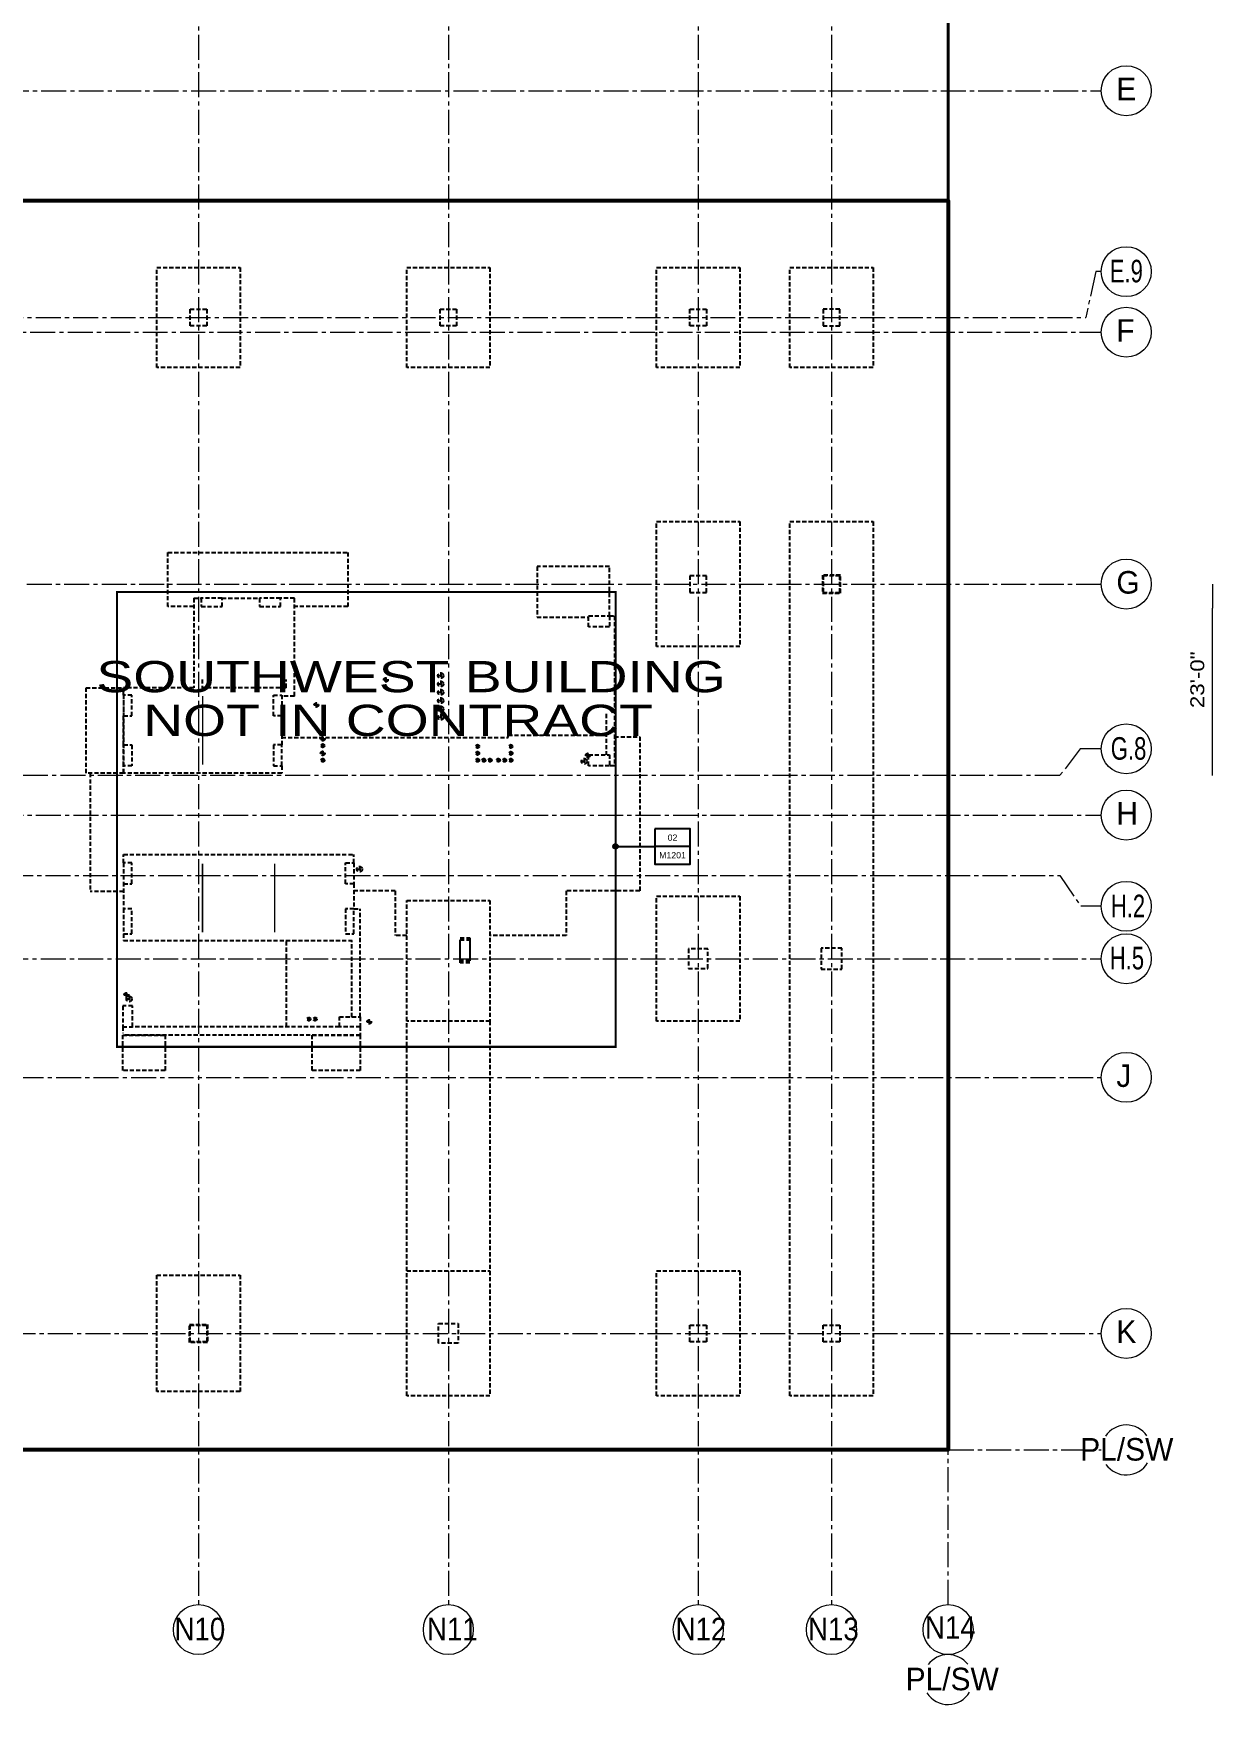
# Model space of a CAD drawing. Header units: inches. Extents: x -26012 to 27, y -3347 to 2082.
# Drawn here: x -22379 to -20680, y -2845 to -436 of the extents above; entities that cross this region are included whole.
import ezdxf
from ezdxf import colors
from ezdxf.entities.mleader import LeaderData, LeaderLine
from ezdxf.enums import TextEntityAlignment as Align
from ezdxf.math import Vec2, Vec3

# ---------------------------------------------------------------- set-up
doc = ezdxf.new("R2010")
doc.units = ezdxf.units.IN
doc.header["$LTSCALE"] = 48
doc.header["$MEASUREMENT"] = 0
for name, pattern in [('A_Column Grid$0$CENTER2', [1.125, 0.75, -0.125, 0.125, -0.125]), ('Core Callout Boundary$0$DASHED2', [0.375, 0.25, -0.125]), ('NB - 5th floor_plan$0$HIDDEN2', [0.1875, 0.125, -0.0625])]:
    doc.linetypes.add(name, pattern=pattern)
doc.layers.get('0').update_dxf_attribs({"plot": 0})
for name, color, linetype in [('A104$0$A-ANNO-DIM4-9', 8, 'Continuous'), ('A104$0$A-ANNO-WEST', 8, 'Continuous'), ('A104$0$C-PROP', 8, 'Continuous'), ('A_Column Grid$0$A-GRID-1D1-15', 8, 'A_Column Grid$0$CENTER2'), ('A_Column Grid$0$A-GRID-GRD1-12', 8, 'A_Column Grid$0$CENTER2'), ('A_Column Grid$0$A-GRID-GRD1-15', 8, 'A_Column Grid$0$CENTER2'), ('A_Column Grid$0$A-GRID-GRD4-9', 8, 'A_Column Grid$0$CENTER2'), ('A_Column Grid$0$A-GRID-ID1-12', 8, 'A_Column Grid$0$CENTER2'), ('A_Column Grid$0$A-GRID-ID4-9', 8, 'A_Column Grid$0$CENTER2'), ('Core Callout Boundary$0$A-Detl-Iden', 6, 'Continuous'), ('Core Callout Boundary$0$M-Anno-Symb', 102, 'Continuous'), ('NB - 5th floor_plan$0$stcbeams', 1, 'NB - 5th floor_plan$0$HIDDEN2'), ('NB - 5th floor_plan$0$STCCOLS1', 1, 'NB - 5th floor_plan$0$HIDDEN2'), ('NB - 5th floor_plan$0$STCCOLS2', 1, 'NB - 5th floor_plan$0$HIDDEN2'), ('NB - 5th floor_plan$0$STDROPS', 1, 'NB - 5th floor_plan$0$HIDDEN2'), ('NB - 5th floor_plan$0$STSBEAMS1', 1, 'NB - 5th floor_plan$0$HIDDEN2'), ('NB - 5th floor_plan$0$stslabfold', 1, 'NB - 5th floor_plan$0$HIDDEN2'), ('NB - 5th floor_plan$0$STWETSTACK', 1, 'NB - 5th floor_plan$0$HIDDEN2'), ('XREF', 8, 'Continuous')]:
    doc.layers.add(name, color=color, linetype=linetype)
doc.styles.add('A104$0$style-Arial', font='arial.ttf')
doc.styles.add('A104$0$style-WORKING', font='WORKING.shx')
doc.styles.add('A_Column Grid$0$Style-Arial', font='arial.ttf')
doc.styles.add('Core Callout Boundary$0$MAMEP ANNO', font='arial.ttf', dxfattribs={"height": 0.101562})
doc.styles.get("Standard").update_dxf_attribs({"font": 'simplex.shx'})
doc.dimstyles.new('A104$0$Standard', dxfattribs={"dimtxt": 8.888894, "dimasz": 15.555564, "dimexe": 8.888894, "dimexo": 4.444447, "dimgap": 4.444447, "dimtad": 1, "dimjust": 2, "dimdec": 3, "dimzin": 11, "dimdsep": 46, "dimlunit": 4, "dimtxsty": 'A104$0$style-WORKING', "dimblk": 'A104$0$RDA_0.1', "dimcen": 2.222223, "dimse1": 1, "dimse2": 1, "dimclrd": 3, "dimclrt": 3, "dimadec": 0, "dimazin": 0, "dimtfac": 1, "dimtdec": 3, "dimtmove": 0, "dimatfit": 3, "dimldrblk": 'A104$0$TerminatorOpen_0.1', "dimfxl": 1, "dimtolj": 1, "dimtzin": 11, "dimlwd": 0, "dimarcsym": 0})

# ---------------------------------------------------------------- blocks, each defined once
blk = doc.blocks.new('A104$0$RDA_0.1')
at = {"linetype": 'Continuous', "lineweight": 13}
blk.add_line((0, 0), (-1, 0), dxfattribs=at)
blk = doc.blocks.new('*D365')
at = {"layer": 'A104$0$A-ANNO-DIM4-9', "lineweight": 0, "transparency": 16777216}
blk.add_line((-20679.9, -1470.9), (-20679.9, -1264.9), dxfattribs=at)
at = {"layer": 'A104$0$A-ANNO-DIM4-9', "lineweight": 0, "transparency": 16777216, "xscale": 35, "yscale": 35, "zscale": 35}
for p, rotation in [((-20679.9, -1229.9), 90), ((-20679.9, -1505.9), 270)]:
    blk.add_blockref('A104$0$RDA_0.1', p, dxfattribs=dict(at, rotation=rotation))
at = {"layer": 'A104$0$A-ANNO-DIM4-9', "lineweight": 0, "transparency": 16777216, "insert": (-20701.8, -1367.9), "char_height": 20, "attachment_point": 5, "rotation": 90, "style": 'A104$0$style-WORKING'}
blk.add_mtext('\\A1;\\H1x;\\W1.2;23\'-0"', dxfattribs=at)
blk = doc.blocks.new('A104$0$TerminatorOpen_0.1')
at = {"linetype": 'ByBlock', "lineweight": -2}
for q in [(-1, 0.071), (-1, 0), (-1, -0.071)]:
    blk.add_line((0, 0), q, dxfattribs=at)
blk = doc.blocks.new('NB - 5th floor_plan')
at = {"layer": 'NB - 5th floor_plan$0$stcbeams', "color": 1, "linetype": 'NB - 5th floor_plan$0$HIDDEN2'}
for p, q in [((-22147.7, -1250.4, 0), (-22147.7, -1379.3, 0)), ((-22147.7, -1250.4, 0), (-22137, -1250.4, 0)), ((-22002.8, -1250.4, 0), (-22023, -1250.4, 0)), ((-22002.7, -1391.3, 0), (-22002.7, -1250.4, 0)), ((-22135.7, -1367.4, 0), (-22135.7, -1379.3, 0)), ((-22014.7, -1379.3, 0), (-22014.7, -1367.4)), ((-22147.7, -1379.3, 0), (-22249, -1379.3, 0)), ((-22249, -1389.9, -0.3), (-22249, -1379.3, -0.3)), ((-22014.7, -1379.3, 0), (-22135.7, -1379.3, 0)), ((-22002.8, -1391.3), (-22021, -1391.3)), ((-22249, -1502.4), (-22249, -1491.9)), ((-22021, -1491.9), (-22021, -1502.4)), ((-22021, -1502.4), (-22249, -1502.4)), ((-21917, -1631.9, 0), (-21917, -1619.9, 0)), ((-22249, -1659.9, 0), (-22249, -1697.9, 0)), ((-21917, -1661.9, 0), (-21917, -1697.9, 0)), ((-21917, -1697.9, 0), (-21908, -1697.9, 0)), ((-21908, -1853.9), (-21908, -1697.9)), ((-22249, -1733.9, 0), (-22249, -1743.8, 0)), ((-22249, -1743.8), (-21919.4, -1743.8)), ((-22014.2, -1867.9), (-22014.2, -1743.8)), ((-21920, -1854), (-21920, -1743.8)), ((-22250, -1867.9, 0), (-22250, -1877.1, 0)), ((-21938, -1867.9), (-22236, -1867.9)), ((-21908, -1867.9), (-21908, -1879.9)), ((-21908, -1879.9), (-22250, -1879.9, 0))]:
    blk.add_line(p, q, dxfattribs=at)
at = {"layer": 'NB - 5th floor_plan$0$stcbeams', "color": 1, "linetype": 'NB - 5th floor_plan$0$HIDDEN2', "elevation": 0}
for points in [[(-22107, -1250.4), (-22053, -1250.4)], [(-22249, -1462.1), (-22249, -1419.6)], [(-22249, -1631.9), (-22249, -1619.9)], [(-22249, -1619.9), (-21917, -1619.9)]]:
    blk.add_lwpolyline(points, dxfattribs=at)
at = {"layer": 'NB - 5th floor_plan$0$stcbeams', "color": 1, "linetype": 'NB - 5th floor_plan$0$HIDDEN2'}
for points in [[(-21549, -1275.8), (-21541.7, -1275.8), (-21541.7, -1491.9), (-21549, -1491.9)], [(-22021, -1419.9), (-22021, -1461.9)], [(-21553.7, -1417), (-21553.7, -1476.1)]]:
    blk.add_lwpolyline(points, dxfattribs=at)
at = {"layer": 'NB - 5th floor_plan$0$STCCOLS1', "color": 1, "linetype": 'NB - 5th floor_plan$0$HIDDEN2'}
for points in [[(-22153, -833.9), (-22129, -833.9), (-22129, -857.9), (-22153, -857.9)], [(-21793, -833.9), (-21769, -833.9), (-21769, -857.9), (-21793, -857.9)], [(-21433, -833.9), (-21409, -833.9), (-21409, -857.9), (-21433, -857.9)], [(-21241, -857.9), (-21217, -857.9), (-21217, -833.9), (-21241, -833.9)], [(-21433, -1241.9), (-21409, -1241.9), (-21409, -1217.9), (-21433, -1217.9)], [(-21241, -1241.9), (-21217, -1241.9), (-21217, -1217.9), (-21241, -1217.9)], [(-21579, -1291.8), (-21579, -1275.8), (-21549, -1275.8), (-21549, -1291.8)], [(-22021, -1461.9), (-22033, -1461.9), (-22033, -1491.9), (-22021, -1491.9)], [(-21549, -1491.9), (-21579, -1491.9), (-21579, -1475.9), (-21549, -1475.9)], [(-21750, -1772.9), (-21764, -1772.9), (-21764, -1742.9), (-21750, -1742.9)], [(-21435, -1783.9), (-21407, -1783.9), (-21407, -1755.9), (-21435, -1755.9)], [(-21244, -1784.9), (-21214, -1784.9), (-21214, -1754.9), (-21244, -1754.9)], [(-21908, -1867.9), (-21938, -1867.9), (-21938, -1853.9), (-21908, -1853.9)], [(-22153, -2297.9), (-22129, -2297.9), (-22129, -2321.9), (-22153, -2321.9)], [(-21795, -2295.9), (-21767, -2295.9), (-21767, -2323.9), (-21795, -2323.9)], [(-21433, -2297.9), (-21409, -2297.9), (-21409, -2321.9), (-21433, -2321.9)], [(-21241, -2297.9), (-21217, -2297.9), (-21217, -2321.9), (-21241, -2321.9)]]:
    blk.add_lwpolyline(points, close=True, dxfattribs=at)
for points, elevation in [([(-22107, -1250.4), (-22137, -1250.4), (-22137, -1262.4), (-22107, -1262.4)], 0), ([(-22053, -1262.4), (-22023, -1262.4), (-22023, -1250.4), (-22053, -1250.4)], 0), ([(-22249, -1419.9), (-22237, -1419.9), (-22237, -1389.9), (-22249, -1389.9)], -0.3), ([(-22021, -1419.9), (-22033, -1419.9), (-22033, -1389.9), (-22021, -1389.9)], 0), ([(-22249, -1461.9), (-22237, -1461.9), (-22237, -1491.9), (-22249, -1491.9)], -0.3), ([(-22249, -1661.9), (-22237, -1661.9), (-22237, -1631.9), (-22249, -1631.9)], 0), ([(-21917, -1661.9), (-21929, -1661.9), (-21929, -1631.9), (-21917, -1631.9)], 0), ([(-22249, -1733.9), (-22237, -1733.9), (-22237, -1697.9), (-22249, -1697.9)], 0), ([(-21929, -1733.9), (-21917, -1733.9), (-21917, -1697.9), (-21929, -1697.9)], 0), ([(-22250, -1867.9), (-22236, -1867.9), (-22236, -1837.9), (-22250, -1837.9)], 0)]:
    blk.add_lwpolyline(points, close=True, dxfattribs=dict(at, elevation=elevation))
at = {"layer": 'NB - 5th floor_plan$0$STCCOLS2', "color": 1, "linetype": 'NB - 5th floor_plan$0$HIDDEN2'}
for points in [[(-21242, -1242.9), (-21216, -1242.9), (-21216, -1216.9), (-21242, -1216.9)], [(-21750, -1775.9), (-21764, -1775.9), (-21764, -1739.9), (-21750, -1739.9)], [(-22154, -2296.9), (-22128, -2296.9), (-22128, -2322.9), (-22154, -2322.9)]]:
    blk.add_lwpolyline(points, close=True, dxfattribs=at)
at = {"layer": 'NB - 5th floor_plan$0$STDROPS', "color": 1, "linetype": 'NB - 5th floor_plan$0$HIDDEN2'}
for points in [[(-22201, -917.9), (-22201, -773.9), (-22081, -773.9), (-22081, -917.9)], [(-21841, -917.9), (-21841, -773.9), (-21721, -773.9), (-21721, -917.9)], [(-21481, -917.9), (-21481, -773.9), (-21361, -773.9), (-21361, -917.9)], [(-21289, -917.9), (-21289, -773.9), (-21169, -773.9), (-21169, -917.9)], [(-21481, -1319.9), (-21481, -1139.9), (-21361, -1139.9), (-21361, -1319.9)], [(-21289, -2399.9), (-21289, -1139.9), (-21169, -1139.9), (-21169, -2399.9)], [(-21841, -1859.9), (-21841, -1685.9), (-21721, -1685.9), (-21721, -1859.9)], [(-21481, -1859.9), (-21481, -1679.9), (-21361, -1679.9), (-21361, -1859.9)], [(-21977, -1879.9), (-21908, -1879.9), (-21908, -1931), (-21977, -1931)], [(-22201, -2393.9), (-22201, -2225.9), (-22081, -2225.9), (-22081, -2393.9)], [(-21841, -2399.9), (-21841, -2219.9), (-21721, -2219.9), (-21721, -2399.9)], [(-21481, -2399.9), (-21481, -2219.9), (-21361, -2219.9), (-21361, -2399.9)]]:
    blk.add_lwpolyline(points, close=True, dxfattribs=at)
at = {"layer": 'NB - 5th floor_plan$0$STDROPS', "color": 1, "linetype": 'NB - 5th floor_plan$0$HIDDEN2', "elevation": 0}
blk.add_lwpolyline([(-22147.8, -1262.3), (-22185, -1262.3), (-22185, -1184.4), (-21926, -1184.4), (-21926, -1262.4), (-22002.8, -1262.4)], dxfattribs=at)
at = {"layer": 'NB - 5th floor_plan$0$STDROPS', "color": 1, "linetype": 'NB - 5th floor_plan$0$HIDDEN2'}
for points in [[(-21549, -1275.8), (-21549, -1204.8), (-21653.2, -1204.8), (-21653.2, -1277.5), (-21579, -1277.5)], [(-21841, -2219.9), (-21841, -1859.9)], [(-21721, -1859.9), (-21721, -2219.9)]]:
    blk.add_lwpolyline(points, dxfattribs=at)
at = {"layer": 'NB - 5th floor_plan$0$STDROPS', "color": 1, "linetype": 'NB - 5th floor_plan$0$HIDDEN2', "elevation": 0}
for points in [[(-22303, -1379.3), (-22249, -1379.3), (-22249, -1502.4), (-22303, -1502.4)], [(-22250, -1879.9), (-22189, -1879.9), (-22189, -1930.9), (-22250, -1930.9)]]:
    blk.add_lwpolyline(points, close=True, dxfattribs=at)
at = {"layer": 'NB - 5th floor_plan$0$STSBEAMS1', "color": 1, "linetype": 'NB - 5th floor_plan$0$HIDDEN2', "ltscale": 0.4, "const_width": 2, "elevation": 0}
for points in [[(-22135.1, -1490.4), (-22135.1, -1391.3)], [(-22135.2, -1731.8), (-22135.2, -1632.9)], [(-22031.2, -1731.8), (-22031.1, -1632.9)]]:
    blk.add_lwpolyline(points, dxfattribs=at)
at = {"layer": 'NB - 5th floor_plan$0$stslabfold', "color": 1, "linetype": 'NB - 5th floor_plan$0$HIDDEN2'}
for p, q in [((-22021, -1451.3), (-21694.7, -1451.3)), ((-21694.7, -1447.7), (-21553.7, -1447.7)), ((-21694.7, -1451.3), (-21694.7, -1447.7)), ((-21541.7, -1449.9), (-21505.2, -1449.9)), ((-21505.2, -1449.9), (-21505.2, -1672.1)), ((-22297, -1502.4), (-22297, -1673.1)), ((-22249, -1673.1, 0), (-22297, -1673.1, 0)), ((-21857.5, -1672.1, 0), (-21917, -1672.1, 0)), ((-21857.5, -1672.1, 0), (-21857.5, -1736.7, 0)), ((-21505.2, -1672.1), (-21611.2, -1672.1)), ((-21611.2, -1672.1, 0), (-21611.2, -1736.7, 0)), ((-21841, -1736.7, 0), (-21857.5, -1736.7, 0)), ((-21611.2, -1736.7, 0), (-21721, -1736.7, 0))]:
    blk.add_line(p, q, dxfattribs=at)
at = {"layer": 'NB - 5th floor_plan$0$STWETSTACK', "color": 1, "linetype": 'NB - 5th floor_plan$0$HIDDEN2'}
for p, q in [((-21874, -1367.9), (-21868, -1367.9)), ((-21871, -1364.9), (-21871, -1370.9)), ((-21796, -1361.9), (-21788, -1361.9)), ((-21792, -1357.9), (-21792, -1365.9)), ((-21792, -1369.9), (-21792, -1377.9)), ((-21796, -1373.9), (-21788, -1373.9)), ((-21796, -1385.9), (-21788, -1385.9)), ((-21792, -1381.9), (-21792, -1389.9)), ((-21792, -1393.9), (-21792, -1401.9)), ((-21974.2, -1404.2), (-21968.2, -1404.2)), ((-21971.2, -1401.2), (-21971.2, -1407.2)), ((-21796, -1397.9), (-21788, -1397.9)), ((-21796, -1409.9), (-21788, -1409.9)), ((-21792, -1405.9), (-21792, -1413.9)), ((-21792, -1417.9), (-21792, -1425.9)), ((-21964, -1442.9), (-21960, -1442.9)), ((-21962, -1440.9), (-21962, -1444.9)), ((-21796, -1421.9), (-21788, -1421.9)), ((-21965, -1452.9), (-21959, -1452.9)), ((-21964.5, -1462.9), (-21959.5, -1462.9)), ((-21962, -1449.9), (-21962, -1455.9)), ((-21962, -1460.4), (-21962, -1465.4)), ((-21741.5, -1463.9), (-21736.5, -1463.9)), ((-21739, -1461.4), (-21739, -1466.4)), ((-21693.5, -1463.9), (-21688.5, -1463.9)), ((-21691, -1461.4), (-21691, -1466.4)), ((-21965, -1473.9), (-21959, -1473.9)), ((-21964.5, -1483.9), (-21959.5, -1483.9)), ((-21962, -1470.9), (-21962, -1476.9)), ((-21962, -1481.4), (-21962, -1486.4)), ((-21741.5, -1473.9), (-21736.5, -1473.9)), ((-21741.5, -1483.9), (-21736.5, -1483.9)), ((-21739, -1471.4), (-21739, -1476.4)), ((-21739, -1481.4), (-21739, -1486.4)), ((-21732.5, -1483.9), (-21727.5, -1483.9)), ((-21730, -1481.4), (-21730, -1486.4)), ((-21723.5, -1483.9), (-21718.5, -1483.9)), ((-21721, -1481.4), (-21721, -1486.4)), ((-21711.5, -1483.9), (-21706.5, -1483.9)), ((-21709, -1481.4), (-21709, -1486.4)), ((-21702.5, -1483.9), (-21697.5, -1483.9)), ((-21700, -1481.4), (-21700, -1486.4)), ((-21693.5, -1473.9), (-21688.5, -1473.9)), ((-21693.5, -1483.9), (-21688.5, -1483.9)), ((-21691, -1471.4), (-21691, -1476.4)), ((-21691, -1481.4), (-21691, -1486.4)), ((-21589.2, -1485.4, 353), (-21581.2, -1485.4, 353)), ((-21585.2, -1481.4, 353), (-21585.2, -1489.4, 353)), ((-21583.1, -1476.9), (-21577.1, -1476.9)), ((-21580.1, -1479.9), (-21580.1, -1473.9)), ((-21909, -1636.9, 0), (-21909, -1644.9, 0)), ((-21913, -1640.9, 0), (-21905, -1640.9, 0)), ((-22247.9, -1821.9, 353), (-22241.9, -1821.9, 353)), ((-22244.9, -1818.9, 353), (-22244.9, -1824.9, 353)), ((-22244.9, -1827.9, 353), (-22236.9, -1827.9, 353)), ((-22240.9, -1823.9, 353), (-22240.9, -1831.9, 353)), ((-21982, -1854.4, 353), (-21982, -1859.4, 353)), ((-21973, -1854.4, 353), (-21973, -1859.4, 353)), ((-21984.5, -1856.9, 353), (-21979.5, -1856.9, 353)), ((-21975.5, -1856.9, 353), (-21970.5, -1856.9, 353)), ((-21898, -1860.9), (-21892, -1860.9)), ((-21895, -1857.9), (-21895, -1863.9))]:
    blk.add_line(p, q, dxfattribs=at)
for centre, radius in [((-21871, -1367.9), 3), ((-21792, -1361.9), 4), ((-21792, -1373.9), 4), ((-21792, -1385.9), 4), ((-21792, -1397.9), 4), ((-21971.2, -1404.2), 3), ((-21792, -1409.9), 4), ((-21792, -1421.9), 4), ((-21962, -1442.9), 2), ((-21962, -1452.9), 3), ((-21962, -1462.9), 2.5), ((-21739, -1463.9), 2.5), ((-21691, -1463.9), 2.5), ((-21962, -1473.9), 3), ((-21962, -1483.9), 2.5), ((-21739, -1473.9), 2.5), ((-21739, -1483.9), 2.5), ((-21730, -1483.9), 2.5), ((-21721, -1483.9), 2.5), ((-21709, -1483.9), 2.5), ((-21700, -1483.9), 2.5), ((-21691, -1473.9), 2.5), ((-21691, -1483.9), 2.5), ((-21585.2, -1485.4, 353), 4), ((-21580.1, -1476.9), 3), ((-21909, -1640.9, 0), 4), ((-22244.9, -1821.9, 353), 3), ((-22240.9, -1827.9, 353), 4), ((-21982, -1856.9, 353), 2.5), ((-21973, -1856.9, 353), 2.5), ((-21895, -1860.9), 3)]:
    blk.add_circle(centre, radius, dxfattribs=at)
blk = doc.blocks.new('A_Column Grid')
at = {"layer": 'A_Column Grid$0$A-GRID-1D1-15', "linetype": 'Continuous', "lineweight": 13}
for centre in [(-20804.2, -518.9), (-20804.2, -866.9), (-20804.2, -1229.9), (-20804.2, -1562.9), (-20804.2, -1940.9), (-20804.2, -2309.9), (-22141, -2736.9), (-21781, -2736.9), (-21421, -2736.9), (-21229, -2736.9), (-21061, -2736.9)]:
    blk.add_circle(centre, 36, dxfattribs=at)
for centre, start, end in [((-20804.2, -2477.9), 34.0743, 146.7799), ((-20804.2, -2477.9), 215.4208, 328.5678), ((-21061, -2808.9), 37.8687, 143.0333), ((-21061, -2808.9), 212.3948, 329.5263)]:
    blk.add_arc(centre, 36, start, end, dxfattribs=at)
at = {"layer": 'A_Column Grid$0$A-GRID-GRD1-12', "lineweight": 0}
for p, q in [((-20848.3, -779.7), (-20862.7, -845.9)), ((-20840.2, -779.7), (-20848.3, -779.7)), ((-25183.5, -845.9), (-20862.7, -845.9)), ((-23495.3, -1649.9), (-20900, -1649.9)), ((-20900, -1649.9), (-20869.8, -1694.4)), ((-20840.2, -1694.4), (-20869.8, -1694.4)), ((-25554.2, -1769.9), (-20840.2, -1769.9))]:
    blk.add_line(p, q, dxfattribs=at)
at = {"layer": 'A_Column Grid$0$A-GRID-GRD1-15', "lineweight": 0}
for p, q in [((-22141, 1667.7), (-22141, -2700.9)), ((-21781, 1667.7), (-21781, -2700.9)), ((-21421, 1667.7), (-21421, -2700.9)), ((-21229, 1667.7), (-21229, -2700.9)), ((-21061, -2700.9), (-21061, 1666.9)), ((-24743.6, -518.9), (-20840.2, -518.9)), ((-25083.4, -866.9), (-20840.2, -866.9)), ((-25412.4, -1229.9), (-20840.2, -1229.9)), ((-25399.2, -1562.9), (-20840.2, -1562.9)), ((-25532.1, -1940.9), (-20840.2, -1940.9)), ((-25543.9, -2309.9), (-20840.2, -2309.9)), ((-25865.9, -2477.9), (-20840.2, -2477.9))]:
    blk.add_line(p, q, dxfattribs=at)
at = {"layer": 'A_Column Grid$0$A-GRID-GRD4-9', "lineweight": 0}
for p, q in [((-20870.7, -1467.4), (-20900, -1505.9)), ((-20840.2, -1467.4), (-20870.7, -1467.4)), ((-20900, -1505.9), (-23431.6, -1505.9))]:
    blk.add_line(p, q, dxfattribs=at)
at = {"layer": 'A_Column Grid$0$A-GRID-ID1-12', "linetype": 'Continuous', "lineweight": 13}
for centre in [(-20804.2, -779.7), (-20804.2, -1694.4), (-20804.2, -1769.9)]:
    blk.add_circle(centre, 36, dxfattribs=at)
at = {"layer": 'A_Column Grid$0$A-GRID-ID4-9', "linetype": 'Continuous', "lineweight": 13}
blk.add_circle((-20804.2, -1467.4), 36, dxfattribs=at)
at = {"layer": 'A_Column Grid$0$A-GRID-1D1-15', "linetype": 'Continuous', "lineweight": 13, "style": 'A_Column Grid$0$Style-Arial', "width": 0.95}
for s, p in [('E', (-20818.5, -532.7)), ('F', (-20818.5, -880.7)), ('G', (-20818.5, -1243.7)), ('H', (-20818.5, -1576.7)), ('J', (-20818.5, -1954.7)), ('K', (-20818.5, -2323.7)), ('PL/SW', (-21122.1, -2824.3))]:
    blk.add_text(s, height=32.5, dxfattribs=at).set_placement(p)
at = {"layer": 'A_Column Grid$0$A-GRID-1D1-15', "lineweight": 13, "style": 'A_Column Grid$0$Style-Arial', "width": 0.95}
blk.add_text('PL/SW', height=32.5, dxfattribs=at).set_placement((-20870.6, -2493.3))
at = {"layer": 'A_Column Grid$0$A-GRID-1D1-15', "linetype": 'Continuous', "lineweight": 13, "style": 'A_Column Grid$0$Style-Arial', "width": 0.876923}
for s, p in [('N10', (-22139, -2752.3)), ('N11', (-21775.3, -2752.3)), ('N12', (-21417.1, -2752.3)), ('N13', (-21226.2, -2752.3)), ('N14', (-21057.8, -2750.1))]:
    blk.add_text(s, height=32.5, dxfattribs=at).set_placement(p, align=Align.CENTER)
at = {"layer": 'A_Column Grid$0$A-GRID-ID1-12', "linetype": 'Continuous', "lineweight": 13, "style": 'A_Column Grid$0$Style-Arial', "width": 0.701538}
for s, p in [('E.9', (-20828.1, -795.1)), ('H.2', (-20826.6, -1710.1)), ('H.5', (-20828.1, -1785.3))]:
    blk.add_text(s, height=32.5, dxfattribs=at).set_placement(p)
at = {"layer": 'A_Column Grid$0$A-GRID-ID4-9', "linetype": 'Continuous', "lineweight": 13, "style": 'A_Column Grid$0$Style-Arial', "width": 0.701538}
blk.add_text('G.8', height=32.5, dxfattribs=at).set_placement((-20826.6, -1483.1))
blk = doc.blocks.new('Core Callout Boundary$0$MLD-Callout')
at = {"color": 0, "linetype": 'Continuous', "transparency": 16777216}
blk.add_line((0.264, 0), (-0.264, 0), dxfattribs=at)
blk.add_lwpolyline([(-0.264, 0.264), (-0.264, -0.264), (0.264, -0.264), (0.264, 0.264)], close=True, dxfattribs=at)
at = {"color": 6, "transparency": 16777216, "style": 'Core Callout Boundary$0$MAMEP ANNO'}
for tag, p in [('DETAILNUMBER', (0, 0.132)), ('DRAWINGREFERENCE', (0, -0.132))]:
    blk.add_attdef(tag, text='', height=0.0938, dxfattribs=at).set_placement(p, align=Align.MIDDLE_CENTER)
blk = doc.blocks.new('Core Callout Boundary$0$MLD-Dot')
at = {"color": 0, "linetype": 'Continuous'}
for radius in [3.43, 2.68, 1.94, 1.17]:
    blk.add_circle((0, 0), radius, dxfattribs=at)
blk = doc.blocks.new('A104')
at = {"layer": 'A104$0$A-ANNO-WEST', "lineweight": 53, "elevation": -0.0001, "flags": 128}
blk.add_lwpolyline([(-23093.0624, -797.9051), (-22682.0257, -797.9051), (-22682.0257, -676.9042), (-21061.0236, -676.9042), (-21061.0236, -2477.9051), (-22682.0257, -2477.9051), (-22682.0257, -2347.1498), (-22682.0257, -2347.1498), (-23779.0217, -2347.1498), (-23779.0217, -2347.1498), (-23837.3562, -2478.8988), (-25502.0254, -2478.9003), (-25502.0236, -2298.3308), (-25518.812, -2282.5399), (-25684.162, -2209.3266), (-25076.0596, -835.9378), (-24911.085, -908.9844), (-24842.0239, -857.4072), (-24842.0259, -676.9042), (-23039.4874, -676.9057), (-23093.0624, -797.9051)], close=True, dxfattribs=at)
at = {"layer": 'A104$0$C-PROP', "lineweight": 40, "flags": 128}
blk.add_lwpolyline([(-25004.5437, -676.9041), (-24022.0239, 1542.095), (-21061.0239, 1542.095), (-21061.0239, -676.9042)], dxfattribs=at)
at = {"layer": 'A104$0$A-ANNO-WEST', "lineweight": 53, "style": 'A104$0$style-Arial', "width": 1.266666}
for s, p in [('SOUTHWEST BUILDING', (-21834.6864, -1363.3734)), ('NOT IN CONTRACT', (-21853.5569, -1426.3734))]:
    blk.add_text(s, height=45, dxfattribs=at).set_placement(p, align=Align.MIDDLE_CENTER)
at = {"layer": 'A104$0$A-ANNO-DIM4-9', "lineweight": 0}
dim = blk.add_linear_dim(base=(-20679.9055, -1229.9051), p1=(-20351.4196, -1505.9051), p2=(-20291.6952, -1229.9051), angle=90, text='\\H1x;\\W1.2;<>', dimstyle='A104$0$Standard', override={"dimtxt": 20, "dimasz": 35, "dimexe": 20, "dimexo": 10, "dimgap": 10, "dimjust": 0, "dimclrd": 0, "dimclrt": 4}, dxfattribs=at)
dim.commit()
dim.dimension.update_dxf_attribs({"geometry": '*D365', "text_midpoint": (-20701.8103, -1367.9051)})
blk = doc.blocks.new('Core Callout Boundary')
at = {"layer": 'Core Callout Boundary$0$A-Detl-Iden', "linetype": 'Core Callout Boundary$0$DASHED2', "const_width": 3, "flags": 128}
blk.add_lwpolyline([(-22258.5, -1241.5), (-21540, -1241.5), (-21540, -1896.9), (-22258.5, -1896.9)], close=True, dxfattribs=at)
at = {"layer": 'Core Callout Boundary$0$M-Anno-Symb'}
ml = blk.add_multileader_block('Standard', dxfattribs=at)
ml.set_content('Core Callout Boundary$0$MLD-Callout', color=256, scale=96)
ml.set_attribute('DETAILNUMBER', '02', width=0)
ml.set_attribute('DRAWINGREFERENCE', 'M1201', width=0)
ml.set_leader_properties(color=256, linetype='Continuous')
ml.set_arrow_properties(name='Core Callout Boundary$0$MLD-Dot')
ml.build(insert=Vec2(0, 0))
ml.multileader.update_dxf_attribs({"has_dogleg": 0, "text_right_attachment_type": 3, "dogleg_length": 3.84, "arrow_head_size": 1, "scale": 96})
ctx = ml.context
ctx.base_point, ctx.scale, ctx.char_height, ctx.arrow_head_size, ctx.landing_gap_size, ctx.plane_origin = Vec3(-21483.3, -1608.1), 96, 7.5, 1, 3.75, Vec3(-21540, -1608.1)
ctx.right_attachment = 3
notes = []
notes.append((ctx, [(0, (1, 1, 0), (-21852.3, -1608.1), (1, 0), 369, [(0, [(-21540, -1608.1), (-21504.4, -1608.1)], 0, [])])]))
ctx.block.insert = Vec3(-21458, -1608.1)
for ctx, leaders in notes:
    for number, flags, end, landing, length, lines in leaders:
        leader = LeaderData()
        leader.index, (leader.has_last_leader_line, leader.has_dogleg_vector, leader.attachment_direction) = number, flags
        leader.last_leader_point, leader.dogleg_vector, leader.dogleg_length = Vec3(end), Vec3(landing), length
        for number, points, colour, breaks in lines:
            line = LeaderLine()
            line.index, line.vertices, line.color, line.breaks = number, Vec3.list(points), colors.encode_raw_color(colour), breaks
            leader.lines.append(line)
        ctx.leaders.append(leader)

msp = doc.modelspace()

# ---------------------------------------------------------------- block references
at = {"layer": 'XREF'}
for name in ['A_Column Grid', 'A104', 'NB - 5th floor_plan', 'Core Callout Boundary']:
    msp.add_blockref(name, (0, 0), dxfattribs=at)

doc.saveas('drawing.dxf')
